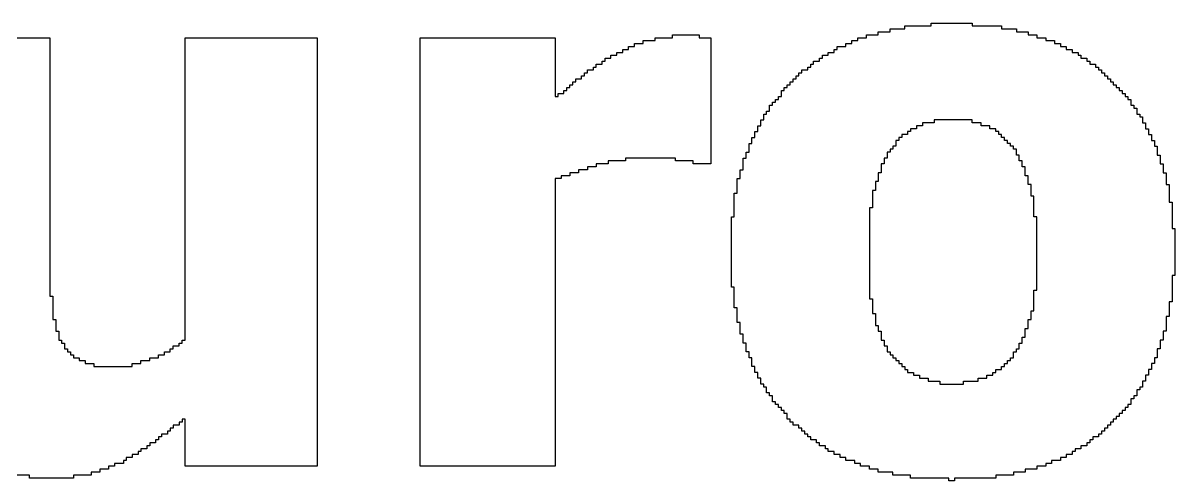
# Model space of a CAD drawing. Header units: inches. Extents: x 0.67 to 2.91, y 19.19 to 21.69.
# Drawn here: x 1.7339 to 2.1821, y 21.0655 to 21.2437 of the extents above; entities that cross this region are included whole.
import ezdxf

# ---------------------------------------------------------------- set-up
doc = ezdxf.new("R2010")
doc.units = ezdxf.units.IN
doc.header["$LTSCALE"] = 1.21
doc.header["$MEASUREMENT"] = 0
doc.layers.add('R2V', color=7, linetype='Continuous')

msp = doc.modelspace()

# ---------------------------------------------------------------- linework, layer by layer
at = {"layer": 'R2V', "color": 5}
for points in [[(2.10325, 21.24374, 0), (2.10325, 21.2426, 0), (2.11468, 21.2426, 0), (2.11468, 21.24146, 0), (2.1204, 21.24146, 0), (2.1204, 21.24031, 0), (2.12497, 21.24031, 0), (2.12497, 21.23917, 0), (2.1284, 21.23917, 0), (2.1284, 21.23803, 0), (2.13183, 21.23803, 0), (2.13183, 21.23688, 0), (2.13525, 21.23688, 0), (2.13525, 21.23574, 0), (2.13754, 21.23574, 0), (2.13754, 21.2346, 0), (2.13983, 21.2346, 0), (2.13983, 21.23346, 0), (2.14211, 21.23346, 0), (2.14211, 21.23231, 0), (2.1444, 21.23231, 0), (2.1444, 21.23117, 0), (2.14554, 21.23117, 0), (2.14554, 21.23003, 0), (2.14783, 21.23003, 0), (2.14783, 21.22888, 0), (2.14897, 21.22888, 0), (2.14897, 21.22774, 0), (2.15125, 21.22774, 0), (2.15125, 21.2266, 0), (2.1524, 21.2266, 0), (2.1524, 21.22546, 0), (2.15354, 21.22546, 0), (2.15354, 21.22431, 0), (2.15468, 21.22431, 0), (2.15468, 21.22317, 0), (2.15583, 21.22317, 0), (2.15583, 21.22203, 0), (2.15697, 21.22203, 0), (2.15697, 21.22088, 0), (2.15811, 21.22088, 0), (2.15811, 21.21974, 0), (2.15925, 21.21974, 0), (2.15925, 21.2186, 0), (2.1604, 21.2186, 0), (2.1604, 21.21746, 0), (2.16154, 21.21746, 0), (2.16154, 21.21631, 0), (2.16268, 21.21631, 0), (2.16268, 21.21517, 0), (2.16383, 21.21517, 0), (2.16383, 21.21403, 0), (2.16497, 21.21403, 0), (2.16497, 21.21174, 0), (2.16611, 21.21174, 0), (2.16611, 21.2106, 0), (2.16725, 21.2106, 0), (2.16725, 21.20831, 0), (2.1684, 21.20831, 0), (2.1684, 21.20717, 0), (2.16954, 21.20717, 0), (2.16954, 21.20488, 0), (2.17068, 21.20488, 0), (2.17068, 21.2026, 0), (2.17183, 21.2026, 0), (2.17183, 21.20031, 0), (2.17297, 21.20031, 0), (2.17297, 21.19803, 0), (2.17411, 21.19803, 0), (2.17411, 21.19574, 0), (2.17525, 21.19574, 0), (2.17525, 21.19231, 0), (2.1764, 21.19231, 0), (2.1764, 21.18888, 0), (2.17754, 21.18888, 0), (2.17754, 21.18546, 0), (2.17868, 21.18546, 0), (2.17868, 21.18088, 0), (2.17983, 21.18088, 0), (2.17983, 21.17403, 0), (2.18097, 21.17403, 0), (2.18097, 21.16374, 0), (2.18211, 21.16374, 0), (2.18211, 21.14546, 0), (2.18097, 21.14546, 0), (2.18097, 21.13517, 0), (2.17983, 21.13517, 0), (2.17983, 21.12946, 0), (2.17868, 21.12946, 0), (2.17868, 21.12374, 0), (2.17754, 21.12374, 0), (2.17754, 21.12031, 0), (2.1764, 21.12031, 0), (2.1764, 21.11688, 0), (2.17525, 21.11688, 0), (2.17525, 21.11346, 0), (2.17411, 21.11346, 0), (2.17411, 21.11117, 0), (2.17297, 21.11117, 0), (2.17297, 21.10888, 0), (2.17183, 21.10888, 0), (2.17183, 21.1066, 0), (2.17068, 21.1066, 0), (2.17068, 21.10431, 0), (2.16954, 21.10431, 0), (2.16954, 21.10203, 0), (2.1684, 21.10203, 0), (2.1684, 21.10088, 0), (2.16725, 21.10088, 0), (2.16725, 21.0986, 0), (2.16611, 21.0986, 0), (2.16611, 21.09746, 0), (2.16497, 21.09746, 0), (2.16497, 21.09517, 0), (2.16383, 21.09517, 0), (2.16383, 21.09403, 0), (2.16268, 21.09403, 0), (2.16268, 21.09288, 0), (2.16154, 21.09288, 0), (2.16154, 21.09174, 0), (2.1604, 21.09174, 0), (2.1604, 21.0906, 0), (2.15925, 21.0906, 0), (2.15925, 21.08946, 0), (2.15811, 21.08946, 0), (2.15811, 21.08831, 0), (2.15697, 21.08831, 0), (2.15697, 21.08717, 0), (2.15583, 21.08717, 0), (2.15583, 21.08603, 0), (2.15468, 21.08603, 0), (2.15468, 21.08488, 0), (2.15354, 21.08488, 0), (2.15354, 21.08374, 0), (2.1524, 21.08374, 0), (2.1524, 21.0826, 0), (2.15011, 21.0826, 0), (2.15011, 21.08146, 0), (2.14897, 21.08146, 0), (2.14897, 21.08031, 0), (2.14783, 21.08031, 0), (2.14783, 21.07917, 0), (2.14554, 21.07917, 0), (2.14554, 21.07803, 0), (2.14325, 21.07803, 0), (2.14325, 21.07688, 0), (2.14211, 21.07688, 0), (2.14211, 21.07574, 0), (2.13983, 21.07574, 0), (2.13983, 21.0746, 0), (2.13754, 21.0746, 0), (2.13754, 21.07346, 0), (2.13411, 21.07346, 0), (2.13411, 21.07231, 0), (2.13183, 21.07231, 0), (2.13183, 21.07117, 0), (2.1284, 21.07117, 0), (2.1284, 21.07003, 0), (2.12383, 21.07003, 0), (2.12383, 21.06888, 0), (2.11925, 21.06888, 0), (2.11925, 21.06774, 0), (2.1124, 21.06774, 0), (2.1124, 21.0666, 0), (2.0964, 21.0666, 0), (2.0964, 21.06546, 0), (2.09411, 21.06546, 0), (2.09411, 21.0666, 0), (2.07925, 21.0666, 0), (2.07925, 21.06774, 0), (2.0724, 21.06774, 0), (2.0724, 21.06888, 0), (2.06668, 21.06888, 0), (2.06668, 21.07003, 0), (2.06325, 21.07003, 0), (2.06325, 21.07117, 0), (2.05983, 21.07117, 0), (2.05983, 21.07231, 0), (2.05754, 21.07231, 0), (2.05754, 21.07346, 0), (2.05411, 21.07346, 0), (2.05411, 21.0746, 0), (2.05183, 21.0746, 0), (2.05183, 21.07574, 0), (2.04954, 21.07574, 0), (2.04954, 21.07688, 0), (2.04725, 21.07688, 0), (2.04725, 21.07803, 0), (2.04611, 21.07803, 0), (2.04611, 21.07917, 0), (2.04383, 21.07917, 0), (2.04383, 21.08031, 0), (2.04268, 21.08031, 0), (2.04268, 21.08146, 0), (2.0404, 21.08146, 0), (2.0404, 21.0826, 0), (2.03925, 21.0826, 0), (2.03925, 21.08374, 0), (2.03811, 21.08374, 0), (2.03811, 21.08488, 0), (2.03697, 21.08488, 0), (2.03697, 21.08603, 0), (2.03583, 21.08603, 0), (2.03583, 21.08717, 0), (2.03354, 21.08717, 0), (2.03354, 21.08831, 0), (2.0324, 21.08831, 0), (2.0324, 21.08946, 0), (2.03125, 21.08946, 0), (2.03125, 21.09174, 0), (2.03011, 21.09174, 0), (2.03011, 21.09288, 0), (2.02897, 21.09288, 0), (2.02897, 21.09403, 0), (2.02783, 21.09403, 0), (2.02783, 21.09517, 0), (2.02668, 21.09517, 0), (2.02668, 21.09631, 0), (2.02554, 21.09631, 0), (2.02554, 21.0986, 0), (2.0244, 21.0986, 0), (2.0244, 21.09974, 0), (2.02325, 21.09974, 0), (2.02325, 21.10203, 0), (2.02211, 21.10203, 0), (2.02211, 21.10317, 0), (2.02097, 21.10317, 0), (2.02097, 21.10546, 0), (2.01983, 21.10546, 0), (2.01983, 21.10774, 0), (2.01868, 21.10774, 0), (2.01868, 21.11003, 0), (2.01754, 21.11003, 0), (2.01754, 21.11346, 0), (2.0164, 21.11346, 0), (2.0164, 21.11574, 0), (2.01525, 21.11574, 0), (2.01525, 21.11917, 0), (2.01411, 21.11917, 0), (2.01411, 21.1226, 0), (2.01297, 21.1226, 0), (2.01297, 21.12717, 0), (2.01183, 21.12717, 0), (2.01183, 21.13288, 0), (2.01068, 21.13288, 0), (2.01068, 21.14088, 0), (2.00954, 21.14088, 0), (2.00954, 21.16831, 0), (2.01068, 21.16831, 0), (2.01068, 21.17746, 0), (2.01183, 21.17746, 0), (2.01183, 21.18317, 0), (2.01297, 21.18317, 0), (2.01297, 21.1866, 0), (2.01411, 21.1866, 0), (2.01411, 21.19117, 0), (2.01525, 21.19117, 0), (2.01525, 21.19346, 0), (2.0164, 21.19346, 0), (2.0164, 21.19688, 0), (2.01754, 21.19688, 0), (2.01754, 21.19917, 0), (2.01868, 21.19917, 0), (2.01868, 21.20146, 0), (2.01983, 21.20146, 0), (2.01983, 21.20374, 0), (2.02097, 21.20374, 0), (2.02097, 21.20603, 0), (2.02211, 21.20603, 0), (2.02211, 21.20831, 0), (2.02325, 21.20831, 0), (2.02325, 21.20946, 0), (2.0244, 21.20946, 0), (2.0244, 21.21174, 0), (2.02554, 21.21174, 0), (2.02554, 21.21288, 0), (2.02668, 21.21288, 0), (2.02668, 21.21403, 0), (2.02783, 21.21403, 0), (2.02783, 21.21517, 0), (2.02897, 21.21517, 0), (2.02897, 21.21746, 0), (2.03011, 21.21746, 0), (2.03011, 21.2186, 0), (2.03125, 21.2186, 0), (2.03125, 21.21974, 0), (2.0324, 21.21974, 0), (2.0324, 21.22088, 0), (2.03354, 21.22088, 0), (2.03354, 21.22203, 0), (2.03468, 21.22203, 0), (2.03468, 21.22317, 0), (2.03583, 21.22317, 0), (2.03583, 21.22431, 0), (2.03697, 21.22431, 0), (2.03697, 21.22546, 0), (2.03925, 21.22546, 0), (2.03925, 21.2266, 0), (2.0404, 21.2266, 0), (2.0404, 21.22774, 0), (2.04154, 21.22774, 0), (2.04154, 21.22888, 0), (2.04383, 21.22888, 0), (2.04383, 21.23003, 0), (2.04497, 21.23003, 0), (2.04497, 21.23117, 0), (2.04725, 21.23117, 0), (2.04725, 21.23231, 0), (2.04954, 21.23231, 0), (2.04954, 21.23346, 0), (2.05068, 21.23346, 0), (2.05068, 21.2346, 0), (2.05411, 21.2346, 0), (2.05411, 21.23574, 0), (2.0564, 21.23574, 0), (2.0564, 21.23688, 0), (2.05868, 21.23688, 0), (2.05868, 21.23803, 0), (2.06211, 21.23803, 0), (2.06211, 21.23917, 0), (2.06668, 21.23917, 0), (2.06668, 21.24031, 0), (2.07125, 21.24031, 0), (2.07125, 21.24146, 0), (2.07697, 21.24146, 0), (2.07697, 21.2426, 0), (2.08725, 21.2426, 0), (2.08725, 21.24374, 0), (2.10325, 21.24374, 0)], [(1.99697, 21.23917, 0), (1.99697, 21.23803, 0), (2.00154, 21.23803, 0), (2.00154, 21.18888, 0), (1.99468, 21.18888, 0), (1.99468, 21.19003, 0), (1.98783, 21.19003, 0), (1.98783, 21.19117, 0), (1.9684, 21.19117, 0), (1.9684, 21.19003, 0), (1.96154, 21.19003, 0), (1.96154, 21.18888, 0), (1.95697, 21.18888, 0), (1.95697, 21.18774, 0), (1.95354, 21.18774, 0), (1.95354, 21.1866, 0), (1.95011, 21.1866, 0), (1.95011, 21.18546, 0), (1.94668, 21.18546, 0), (1.94668, 21.18431, 0), (1.94325, 21.18431, 0), (1.94325, 21.18317, 0), (1.94097, 21.18317, 0), (1.94097, 21.07117, 0), (1.8884, 21.07117, 0), (1.8884, 21.23803, 0), (1.94097, 21.23803, 0), (1.94097, 21.21517, 0), (1.94211, 21.21517, 0), (1.94211, 21.21631, 0), (1.9444, 21.21631, 0), (1.9444, 21.21746, 0), (1.94554, 21.21746, 0), (1.94554, 21.2186, 0), (1.94668, 21.2186, 0), (1.94668, 21.21974, 0), (1.94783, 21.21974, 0), (1.94783, 21.22088, 0), (1.94897, 21.22088, 0), (1.94897, 21.22203, 0), (1.95125, 21.22203, 0), (1.95125, 21.22317, 0), (1.9524, 21.22317, 0), (1.9524, 21.22431, 0), (1.95354, 21.22431, 0), (1.95354, 21.22546, 0), (1.95583, 21.22546, 0), (1.95583, 21.2266, 0), (1.95697, 21.2266, 0), (1.95697, 21.22774, 0), (1.95925, 21.22774, 0), (1.95925, 21.22888, 0), (1.9604, 21.22888, 0), (1.9604, 21.23003, 0), (1.96268, 21.23003, 0), (1.96268, 21.23117, 0), (1.96497, 21.23117, 0), (1.96497, 21.23231, 0), (1.96725, 21.23231, 0), (1.96725, 21.23346, 0), (1.96954, 21.23346, 0), (1.96954, 21.2346, 0), (1.97183, 21.2346, 0), (1.97183, 21.23574, 0), (1.97525, 21.23574, 0), (1.97525, 21.23688, 0), (1.97983, 21.23688, 0), (1.97983, 21.23803, 0), (1.98668, 21.23803, 0), (1.98668, 21.23917, 0), (1.99697, 21.23917, 0)], [(1.69183, 21.23803, 0), (1.7444, 21.23803, 0), (1.7444, 21.13746, 0), (1.74554, 21.13746, 0), (1.74554, 21.12831, 0), (1.74668, 21.12831, 0), (1.74668, 21.12374, 0), (1.74783, 21.12374, 0), (1.74783, 21.12031, 0), (1.74897, 21.12031, 0), (1.74897, 21.11917, 0), (1.75011, 21.11917, 0), (1.75011, 21.11688, 0), (1.75125, 21.11688, 0), (1.75125, 21.11574, 0), (1.7524, 21.11574, 0), (1.7524, 21.1146, 0), (1.75354, 21.1146, 0), (1.75354, 21.11346, 0), (1.75583, 21.11346, 0), (1.75583, 21.11231, 0), (1.75811, 21.11231, 0), (1.75811, 21.11117, 0), (1.76154, 21.11117, 0), (1.76154, 21.11003, 0), (1.7764, 21.11003, 0), (1.7764, 21.11117, 0), (1.77983, 21.11117, 0), (1.77983, 21.11231, 0), (1.78325, 21.11231, 0), (1.78325, 21.11346, 0), (1.78668, 21.11346, 0), (1.78668, 21.1146, 0), (1.78897, 21.1146, 0), (1.78897, 21.11574, 0), (1.79125, 21.11574, 0), (1.79125, 21.11688, 0), (1.7924, 21.11688, 0), (1.7924, 21.11803, 0), (1.79468, 21.11803, 0), (1.79468, 21.11917, 0), (1.79583, 21.11917, 0), (1.79583, 21.12031, 0), (1.79697, 21.12031, 0), (1.79697, 21.23803, 0), (1.8484, 21.23803, 0)], [(1.8484, 21.23803, 0), (1.8484, 21.07117, 0), (1.79697, 21.07117, 0), (1.79697, 21.08946, 0), (1.79583, 21.08946, 0), (1.79583, 21.08831, 0), (1.79468, 21.08831, 0), (1.79468, 21.08717, 0), (1.7924, 21.08717, 0), (1.7924, 21.08603, 0), (1.79125, 21.08603, 0), (1.79125, 21.08488, 0), (1.79011, 21.08488, 0), (1.79011, 21.08374, 0), (1.78783, 21.08374, 0), (1.78783, 21.0826, 0), (1.78668, 21.0826, 0), (1.78668, 21.08146, 0), (1.78554, 21.08146, 0), (1.78554, 21.08031, 0), (1.78325, 21.08031, 0), (1.78325, 21.07917, 0), (1.78211, 21.07917, 0), (1.78211, 21.07803, 0), (1.77983, 21.07803, 0), (1.77983, 21.07688, 0), (1.77868, 21.07688, 0), (1.77868, 21.07574, 0), (1.7764, 21.07574, 0), (1.7764, 21.0746, 0), (1.77411, 21.0746, 0), (1.77411, 21.07346, 0), (1.77297, 21.07346, 0), (1.77297, 21.07231, 0), (1.76954, 21.07231, 0), (1.76954, 21.07117, 0), (1.76725, 21.07117, 0), (1.76725, 21.07003, 0), (1.76383, 21.07003, 0), (1.76383, 21.06888, 0), (1.7604, 21.06888, 0), (1.7604, 21.06774, 0), (1.75354, 21.06774, 0), (1.75354, 21.0666, 0), (1.7364, 21.0666, 0), (1.7364, 21.06774, 0), (1.72954, 21.06774, 0)], [(2.10325, 21.20603, 0), (2.0884, 21.20603, 0), (2.0884, 21.20488, 0), (2.08383, 21.20488, 0), (2.08383, 21.20374, 0), (2.08154, 21.20374, 0), (2.08154, 21.2026, 0), (2.07925, 21.2026, 0), (2.07925, 21.20146, 0), (2.07811, 21.20146, 0), (2.07811, 21.20031, 0), (2.07583, 21.20031, 0), (2.07583, 21.19917, 0), (2.07468, 21.19917, 0), (2.07468, 21.19803, 0), (2.07354, 21.19803, 0), (2.07354, 21.19574, 0), (2.0724, 21.19574, 0), (2.0724, 21.1946, 0), (2.07125, 21.1946, 0), (2.07125, 21.19346, 0), (2.07011, 21.19346, 0), (2.07011, 21.19117, 0), (2.06897, 21.19117, 0), (2.06897, 21.18888, 0), (2.06783, 21.18888, 0), (2.06783, 21.18546, 0), (2.06668, 21.18546, 0), (2.06668, 21.18203, 0), (2.06554, 21.18203, 0), (2.06554, 21.1786, 0), (2.0644, 21.1786, 0), (2.0644, 21.17174, 0), (2.06325, 21.17174, 0), (2.06325, 21.13631, 0), (2.0644, 21.13631, 0), (2.0644, 21.1306, 0), (2.06554, 21.1306, 0), (2.06554, 21.12603, 0), (2.06668, 21.12603, 0), (2.06668, 21.12374, 0), (2.06783, 21.12374, 0), (2.06783, 21.12031, 0), (2.06897, 21.12031, 0), (2.06897, 21.11803, 0), (2.07011, 21.11803, 0), (2.07011, 21.11574, 0), (2.07125, 21.11574, 0), (2.07125, 21.1146, 0), (2.0724, 21.1146, 0), (2.0724, 21.11346, 0), (2.07354, 21.11346, 0), (2.07354, 21.11231, 0), (2.07468, 21.11231, 0), (2.07468, 21.11117, 0), (2.07583, 21.11117, 0), (2.07583, 21.11003, 0), (2.07697, 21.11003, 0), (2.07697, 21.10888, 0), (2.07811, 21.10888, 0), (2.07811, 21.10774, 0), (2.0804, 21.10774, 0), (2.0804, 21.1066, 0), (2.08268, 21.1066, 0), (2.08268, 21.10546, 0), (2.08611, 21.10546, 0), (2.08611, 21.10431, 0), (2.09068, 21.10431, 0), (2.09068, 21.10317, 0), (2.09983, 21.10317, 0), (2.09983, 21.10431, 0), (2.10554, 21.10431, 0), (2.10554, 21.10546, 0), (2.10897, 21.10546, 0), (2.10897, 21.1066, 0), (2.11125, 21.1066, 0), (2.11125, 21.10774, 0), (2.1124, 21.10774, 0), (2.1124, 21.10888, 0), (2.11468, 21.10888, 0), (2.11468, 21.11003, 0), (2.11583, 21.11003, 0), (2.11583, 21.11117, 0), (2.11697, 21.11117, 0), (2.11697, 21.11231, 0), (2.11811, 21.11231, 0), (2.11811, 21.11346, 0), (2.11925, 21.11346, 0), (2.11925, 21.11574, 0), (2.1204, 21.11574, 0), (2.1204, 21.11688, 0), (2.12154, 21.11688, 0), (2.12154, 21.11917, 0), (2.12268, 21.11917, 0), (2.12268, 21.12146, 0), (2.12383, 21.12146, 0), (2.12383, 21.12488, 0), (2.12497, 21.12488, 0), (2.12497, 21.12831, 0), (2.12611, 21.12831, 0), (2.12611, 21.13174, 0), (2.12725, 21.13174, 0), (2.12725, 21.13974, 0), (2.1284, 21.13974, 0), (2.1284, 21.16831, 0), (2.12725, 21.16831, 0), (2.12725, 21.17631, 0), (2.12611, 21.17631, 0), (2.12611, 21.18088, 0), (2.12497, 21.18088, 0), (2.12497, 21.18431, 0), (2.12383, 21.18431, 0), (2.12383, 21.18774, 0), (2.12268, 21.18774, 0), (2.12268, 21.19003, 0), (2.12154, 21.19003, 0), (2.12154, 21.19231, 0), (2.1204, 21.19231, 0), (2.1204, 21.1946, 0), (2.11925, 21.1946, 0), (2.11925, 21.19574, 0), (2.11811, 21.19574, 0), (2.11811, 21.19688, 0), (2.11697, 21.19688, 0), (2.11697, 21.19803, 0), (2.11583, 21.19803, 0), (2.11583, 21.19917, 0), (2.11468, 21.19917, 0), (2.11468, 21.20031, 0), (2.11354, 21.20031, 0), (2.11354, 21.20146, 0), (2.1124, 21.20146, 0), (2.1124, 21.2026, 0), (2.11011, 21.2026, 0), (2.11011, 21.20374, 0), (2.10668, 21.20374, 0), (2.10668, 21.20488, 0), (2.10325, 21.20488, 0), (2.10325, 21.20603, 0)]]:
    msp.add_polyline3d(points, dxfattribs=at)

doc.saveas('drawing.dxf')
